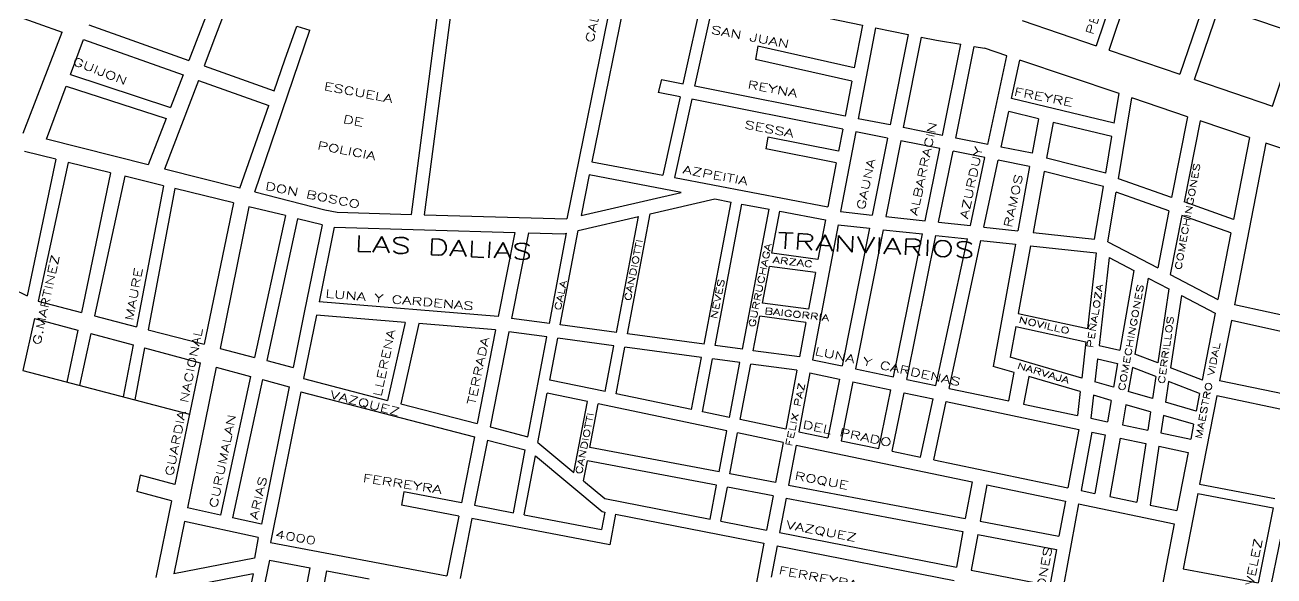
# Model space of a CAD drawing. Header units: millimetres. Extents: x 4374322 to 4409026, y 6503580 to 6534206.
# Drawn here: x 4382101 to 4383662, y 6524802 to 6525491 of the extents above; entities that cross this region are included whole.
import ezdxf

# ---------------------------------------------------------------- set-up
doc = ezdxf.new("R2010")
doc.units = ezdxf.units.MM
for name, color, linetype in [('LINEA CALLE', 252, 'Continuous'), ('NOMBRE BARRIO', 8, 'Continuous'), ('NOMBRE CALLE', 252, 'Continuous')]:
    doc.layers.add(name, color=color, linetype=linetype)
doc.styles.add('ROMANS', font='romans')
doc.styles.add('S1', font='ROMANS')

msp = doc.modelspace()

# ---------------------------------------------------------------- linework, layer by layer
at = {"layer": 'LINEA CALLE', "transparency": 33554687}
for p, q in [((4382379.5, 6525636), (4382305.5, 6525446.3)), ((4382840.9, 6525558.6), (4382777.9, 6525248.2)), ((4383469.8, 6525555), (4383439.5, 6525464.6)), ((4383455.6, 6525459.1), (4383486.2, 6525549.5)), ((4382360.5, 6525533.5), (4382339, 6525477.2)), ((4383574.9, 6525519.2), (4383543.9, 6525429)), ((4383562.4, 6525422.6), (4383593.4, 6525512.8)), ((4383593.4, 6525512.8), (4383690.2, 6525479.8)), ((4382086.6, 6525503.2), (4382147.2, 6525481.7)), ((4383346.9, 6525496.2), (4383439.5, 6525464.6)), ((4382098.5, 6525355.3), (4382147.2, 6525481.7)), ((4382180.8, 6525490.8), (4382305.5, 6525446.3)), ((4382339, 6525477.2), (4382324.6, 6525439.5)), ((4382388, 6525282), (4382456.8, 6525483.9)), ((4382425.8, 6525447), (4382440.7, 6525489.3)), ((4382440.7, 6525489.3), (4382456.8, 6525483.9)), ((4383147.5, 6525490.5), (4383137.3, 6525437)), ((4383163.9, 6525487.1), (4383142.3, 6525373.5)), ((4383163.9, 6525487.1), (4383204.5, 6525478.7)), ((4383204.5, 6525478.7), (4383182, 6525365.6)), ((4383660, 6525389.3), (4383690.2, 6525479.8)), ((4382157.7, 6525428.8), (4382173.9, 6525472.3)), ((4382173.9, 6525472.3), (4382298.5, 6525428.1)), ((4383016.8, 6525464), (4383014, 6525447.5)), ((4383137.3, 6525437), (4383016.8, 6525464)), ((4383221, 6525475.3), (4383198.5, 6525362.3)), ((4383221, 6525475.3), (4383239.9, 6525471.4)), ((4383239.9, 6525471.4), (4383270.6, 6525466.4)), ((4383247.5, 6525352.6), (4383270.6, 6525466.4)), ((4383264, 6525349.3), (4383287.2, 6525463.8)), ((4383287.2, 6525463.8), (4383300, 6525461.7)), ((4383328, 6525452.2), (4383300, 6525461.7)), ((4382412.2, 6525408.2), (4382425.8, 6525447)), ((4383134.2, 6525420.5), (4383014, 6525447.5)), ((4383304.1, 6525341.3), (4383328, 6525452.2)), ((4383333.7, 6525398.8), (4383344.1, 6525446.8)), ((4383468.1, 6525404.9), (4383344.1, 6525446.8)), ((4383455.6, 6525459.1), (4383543.9, 6525429)), ((4382324.6, 6525439.5), (4382412.2, 6525408.2)), ((4382127.6, 6525347.9), (4382152.3, 6525414.3)), ((4382152.3, 6525414.3), (4382277.3, 6525373.7)), ((4382157.7, 6525428.8), (4382282.6, 6525387.3)), ((4382317.7, 6525421.3), (4382275.4, 6525310.5)), ((4382298.5, 6525428.1), (4382282.6, 6525387.3)), ((4382317.7, 6525421.3), (4382405.8, 6525390.1)), ((4382896.4, 6525422.4), (4382892.3, 6525406.2)), ((4383134.2, 6525420.5), (4383125.9, 6525376.8)), ((4383562.4, 6525422.6), (4383660, 6525389.3)), ((4382919.6, 6525400.8), (4382892.3, 6525406.2)), ((4382919.6, 6525400.8), (4382897.8, 6525302.7)), ((4382934.3, 6525397.9), (4382912.5, 6525299.9)), ((4383122.8, 6525360.4), (4382934.3, 6525397.9)), ((4383461.9, 6525367.9), (4383333.7, 6525398.8)), ((4383461.9, 6525367.9), (4383468.1, 6525404.9)), ((4383467.4, 6525298.5), (4383484.3, 6525399.4)), ((4383553.6, 6525376), (4383484.3, 6525399.4)), ((4382369.3, 6525286.7), (4382405.8, 6525390.1)), ((4383320.7, 6525338), (4383330.2, 6525382.3)), ((4383367.3, 6525373.4), (4383330.2, 6525382.3)), ((4382277.3, 6525373.7), (4382254.7, 6525315.8)), ((4383182, 6525365.6), (4383142.3, 6525373.5)), ((4383367.3, 6525373.4), (4383359.4, 6525330.3)), ((4383385.7, 6525368.9), (4383377.5, 6525324)), ((4383459.2, 6525351.3), (4383385.7, 6525368.9)), ((4383553.6, 6525376), (4383533.7, 6525275.1)), ((4383569.6, 6525370.6), (4383549.7, 6525269.4)), ((4383631, 6525349.9), (4383569.6, 6525370.6)), ((4383122.8, 6525360.4), (4383117.6, 6525333)), ((4383139.2, 6525357.1), (4383120.2, 6525257.4)), ((4383178.8, 6525349.2), (4383139.2, 6525357.1)), ((4383247.5, 6525352.6), (4383198.5, 6525362.3)), ((4383451.5, 6525305.6), (4383459.2, 6525351.3)), ((4382254.7, 6525315.8), (4382127.6, 6525347.9)), ((4383029.3, 6525350.5), (4383026.8, 6525335.7)), ((4383114.8, 6525318.2), (4383026.8, 6525335.7)), ((4383117.6, 6525333), (4383029.3, 6525350.5)), ((4383178.8, 6525349.2), (4383159.7, 6525253.1)), ((4383195.3, 6525345.9), (4383176.5, 6525251.3)), ((4383244.2, 6525336.2), (4383195.3, 6525345.9)), ((4383225.8, 6525245.9), (4383244.2, 6525336.2)), ((4383304.1, 6525341.3), (4383264, 6525349.3)), ((4383359.4, 6525330.3), (4383320.7, 6525338)), ((4383631, 6525349.9), (4383611.1, 6525247.7)), ((4383651.6, 6525342.9), (4383612.3, 6525141)), ((4383745.8, 6525311.1), (4383651.6, 6525342.9)), ((4382139.6, 6525322.7), (4382100.2, 6525332.4)), ((4382139.6, 6525322.7), (4382103.5, 6525152)), ((4383242.7, 6525244.1), (4383260.7, 6525332.9)), ((4383300.6, 6525325), (4383260.7, 6525332.9)), ((4383282.3, 6525239.8), (4383300.6, 6525325)), ((4383299.1, 6525238), (4383317.1, 6525321.7)), ((4383356.4, 6525313.9), (4383317.1, 6525321.7)), ((4383451.5, 6525305.6), (4383377.5, 6525324)), ((4382155, 6525318.9), (4382117.2, 6525145.3)), ((4382207.7, 6525306), (4382155, 6525318.9)), ((4382207.7, 6525306), (4382171.4, 6525131.3)), ((4382369.3, 6525286.7), (4382275.4, 6525310.5)), ((4382809.4, 6525319.5), (4382897.8, 6525302.7)), ((4383114.8, 6525318.2), (4383104.3, 6525263.3)), ((4383356.4, 6525313.9), (4383341.7, 6525233.4)), ((4383374.5, 6525307.4), (4383360.6, 6525231.3)), ((4383448.7, 6525288.9), (4383374.5, 6525307.4)), ((4382225.6, 6525301.6), (4382187.8, 6525127)), ((4382273.9, 6525289.7), (4382225.6, 6525301.6)), ((4382273.9, 6525289.7), (4382240.4, 6525113.4)), ((4382912.5, 6525299.9), (4383104.3, 6525263.3)), ((4383437.6, 6525222.9), (4383448.7, 6525288.9)), ((4383533.7, 6525275.1), (4383467.4, 6525298.5)), ((4382288.2, 6525286.2), (4382254.7, 6525109.7)), ((4382361.3, 6525268.2), (4382288.2, 6525286.2)), ((4383454.2, 6525219.7), (4383464.6, 6525281.7)), ((4383530.4, 6525258.4), (4383464.6, 6525281.7)), ((4382361.3, 6525268.2), (4382324.7, 6525091.6)), ((4382380.8, 6525263.5), (4382344.6, 6525086.4)), ((4382426.3, 6525252.3), (4382380.8, 6525263.5)), ((4383120.2, 6525257.4), (4383159.7, 6525253.1)), ((4383530.4, 6525258.4), (4383516.4, 6525187.1)), ((4383611.1, 6525247.7), (4383549.7, 6525269.4)), ((4382426.3, 6525252.3), (4382387.9, 6525075.2)), ((4382441.5, 6525248.5), (4382403.1, 6525071.3)), ((4382472.1, 6525241), (4382441.5, 6525248.5)), ((4382599.8, 6525253.5), (4382777.9, 6525248.2)), ((4383101.2, 6525246.9), (4383091.8, 6525197.7)), ((4383176.5, 6525251.3), (4383225.8, 6525245.9)), ((4383242.7, 6525244.1), (4383282.3, 6525239.8)), ((4383546.4, 6525252.7), (4383531.9, 6525178.9)), ((4383607.9, 6525231), (4383546.4, 6525252.7)), ((4382472.1, 6525241), (4382449.9, 6525131.2)), ((4382487.3, 6525238), (4382468.5, 6525144.7)), ((4382487.3, 6525238), (4382713.1, 6525231.3)), ((4382713.1, 6525231.3), (4382692.3, 6525126.1)), ((4382730.2, 6525230.8), (4382709, 6525123.9)), ((4383117, 6525240.8), (4383085, 6525072.3)), ((4383117, 6525240.8), (4383156.4, 6525236.5)), ((4383156.4, 6525236.5), (4383122.1, 6525064.5)), ((4383173.2, 6525234.7), (4383138.6, 6525061)), ((4383173.2, 6525234.7), (4383222.5, 6525229.4)), ((4383186.3, 6525051), (4383222.5, 6525229.4)), ((4383202.8, 6525047.5), (4383239.3, 6525227.5)), ((4383239.3, 6525227.5), (4383278.8, 6525223.3)), ((4383299.1, 6525238), (4383341.7, 6525233.4)), ((4383360.6, 6525231.3), (4383437.6, 6525222.9)), ((4383607.9, 6525231), (4383591.7, 6525147.6)), ((4383239.3, 6525039.9), (4383278.8, 6525223.3)), ((4383255.8, 6525036.4), (4383295.6, 6525221.4)), ((4383295.6, 6525221.4), (4383338.7, 6525216.7)), ((4383338.7, 6525216.7), (4383310.8, 6525064)), ((4383357.6, 6525214.7), (4383342.1, 6525130.2)), ((4383357.6, 6525214.7), (4383439.6, 6525205.8)), ((4383454.2, 6525219.7), (4383516.4, 6525187.1)), ((4383439.6, 6525205.8), (4383428.7, 6525111.3)), ((4383455.9, 6525199.8), (4383443.2, 6525090)), ((4383455.9, 6525199.8), (4383486.5, 6525183.7)), ((4383088.7, 6525181.2), (4383080, 6525135.4)), ((4383486.5, 6525183.7), (4383469.1, 6525084.3)), ((4383504.5, 6525174.3), (4383487.9, 6525079.4)), ((4383504.5, 6525174.3), (4383530.3, 6525160.8)), ((4383531.9, 6525178.9), (4383591.7, 6525147.6)), ((4383530.3, 6525160.8), (4383516.5, 6525068.3)), ((4383546.1, 6525152.5), (4383532.6, 6525062.1)), ((4383546.1, 6525152.5), (4383588.3, 6525130.4)), ((4382117.2, 6525145.3), (4382171.4, 6525131.3)), ((4382692.3, 6525126.1), (4382468.5, 6525144.7)), ((4383707.4, 6525120), (4383612.3, 6525141)), ((4382112.6, 6525123.9), (4382098.3, 6525058.6)), ((4382112.6, 6525123.9), (4382166.8, 6525109.4)), ((4382187.8, 6525127), (4382240.4, 6525113.4)), ((4382449.9, 6525131.2), (4382436.1, 6525062.7)), ((4382465.1, 6525128.1), (4382449.1, 6525048.6)), ((4382576.1, 6525118.9), (4382465.1, 6525128.1)), ((4382576.1, 6525118.9), (4382554.1, 6525021.4)), ((4382593.1, 6525117.5), (4382570.4, 6525017.2)), ((4382689, 6525109.5), (4382593.1, 6525117.5)), ((4383076.9, 6525118.9), (4383068.7, 6525075.8)), ((4383342.1, 6525130.2), (4383428.7, 6525111.3)), ((4383588.3, 6525130.4), (4383572.1, 6525046.9)), ((4383608.5, 6525121.4), (4383593.8, 6525045.8)), ((4383703.4, 6525100), (4383608.5, 6525121.4)), ((4382166.8, 6525109.4), (4382153.3, 6525044.3)), ((4382183.1, 6525105), (4382169, 6525040.2)), ((4382183.1, 6525105), (4382236.1, 6525090.8)), ((4382254.7, 6525109.7), (4382324.7, 6525091.6)), ((4382689, 6525109.5), (4382665.9, 6524992.5)), ((4382705.7, 6525107.3), (4382682.2, 6524988.3)), ((4383339.1, 6525113.6), (4383332.1, 6525075.3)), ((4383339.1, 6525113.6), (4383426.8, 6525094.5)), ((4382236.1, 6525090.8), (4382223.7, 6525025.9)), ((4382250.4, 6525087), (4382238.1, 6525022.2)), ((4382250.4, 6525087), (4382319.9, 6525068.3)), ((4382344.6, 6525086.4), (4382387.9, 6525075.2)), ((4383426.8, 6525094.5), (4383421.5, 6525049.4)), ((4383443.2, 6525090), (4383469.1, 6525084.3)), ((4382403.1, 6525071.3), (4382436.1, 6525062.7)), ((4383085, 6525072.3), (4383122.1, 6525064.5)), ((4383441.2, 6525073.2), (4383437.9, 6525044.7)), ((4383441.2, 6525073.2), (4383466.2, 6525067.7)), ((4383516.5, 6525068.3), (4383487.9, 6525079.4)), ((4382098.3, 6525058.6), (4382306.6, 6525004.3)), ((4382319.9, 6525068.3), (4382288.3, 6524916.3)), ((4382339.8, 6525063), (4382303.8, 6524887.2)), ((4382339.8, 6525063), (4382382.8, 6525051.4)), ((4383065.5, 6525059.2), (4383051.5, 6524985.5)), ((4383081.9, 6525055.8), (4383067.9, 6524982.1)), ((4383081.9, 6525055.8), (4383118.9, 6525048)), ((4383138.6, 6525061), (4383186.3, 6525051)), ((4383466.2, 6525067.7), (4383461, 6525038)), ((4383484.9, 6525062.5), (4383479.7, 6525032.6)), ((4383514, 6525051.3), (4383484.9, 6525062.5)), ((4383572.4, 6525046.8), (4383532.6, 6525062.1)), ((4382382.8, 6525051.4), (4382345.1, 6524878)), ((4382397.9, 6525047.4), (4382360.4, 6524874.6)), ((4382397.9, 6525047.4), (4382431.2, 6525038.4)), ((4383118.9, 6525048), (4383104.2, 6524974.6)), ((4383135.3, 6525044.5), (4383120.7, 6524971.1)), ((4383135.3, 6525044.5), (4383183, 6525034.5)), ((4383202.8, 6525047.5), (4383239.3, 6525039.9)), ((4383514, 6525051.3), (4383509.9, 6525023.9)), ((4383530, 6525045.1), (4383526.2, 6525019.2)), ((4383568.8, 6525030.2), (4383530, 6525045.1)), ((4383688.6, 6525026.5), (4383593.8, 6525045.8)), ((4382431.2, 6525038.4), (4382396.5, 6524866.6)), ((4382445.8, 6525032.1), (4382407.8, 6524843.8)), ((4383168.1, 6524961.3), (4383183, 6525034.5)), ((4383184.6, 6524957.8), (4383199.5, 6525031)), ((4383199.5, 6525031), (4383235.8, 6525023.4)), ((4383220.1, 6524950.4), (4383235.8, 6525023.4)), ((4383255.8, 6525036.4), (4383330.4, 6525020.7)), ((4383419.6, 6525032.6), (4383416.1, 6525002.7)), ((4383436, 6525027.8), (4383432.7, 6524999.2)), ((4383568.8, 6525030.2), (4383564.5, 6525008.1)), ((4383590.2, 6525027), (4383568.7, 6524916.8)), ((4383684.8, 6525007.2), (4383590.2, 6525027)), ((4383236.6, 6524947), (4383252.2, 6525019.9)), ((4383252.2, 6525019.9), (4383417.7, 6524985.1)), ((4383458.1, 6525021.4), (4383453.5, 6524994.8)), ((4383476.8, 6525016), (4383472.4, 6524990.8)), ((4383432.7, 6524999.2), (4383453.5, 6524994.8)), ((4383507.4, 6525007.2), (4383503.9, 6524984.2)), ((4383523.7, 6525002.5), (4383520.4, 6524980.7)), ((4383067.9, 6524982.1), (4383104.2, 6524974.6)), ((4383417.7, 6524985.1), (4383404.2, 6524912.1)), ((4383434.1, 6524981.7), (4383420.6, 6524908.7)), ((4383434.1, 6524981.7), (4383450.6, 6524978.2)), ((4383450.6, 6524978.2), (4383437.8, 6524905.1)), ((4383472.4, 6524990.8), (4383503.9, 6524984.2)), ((4383520.4, 6524980.7), (4383557.7, 6524972.9)), ((4383561.3, 6524991.6), (4383557.7, 6524972.9)), ((4382662.6, 6524976), (4382646.2, 6524893.4)), ((4382678.9, 6524971.8), (4382662.8, 6524890.3)), ((4383048.4, 6524969), (4383038.8, 6524918.7)), ((4383064.7, 6524965.6), (4383055.2, 6524915.6)), ((4383064.7, 6524965.6), (4383284.4, 6524919.8)), ((4383120.7, 6524971.1), (4383168.1, 6524961.3)), ((4383469.5, 6524974.2), (4383456.7, 6524901.2)), ((4383469.5, 6524974.2), (4383501.4, 6524967.5)), ((4383501.4, 6524967.5), (4383490.4, 6524894.1)), ((4383517.9, 6524964.1), (4383506.9, 6524890.7)), ((4383517.9, 6524964.1), (4383554.5, 6524956.4)), ((4383184.6, 6524957.8), (4383220.1, 6524950.4)), ((4383236.6, 6524947), (4383404.2, 6524912.1)), ((4383554.5, 6524956.4), (4383540.4, 6524883.7)), ((4382244.9, 6524928), (4382240.7, 6524907.6)), ((4382288.3, 6524916.3), (4382244.9, 6524928)), ((4383055.2, 6524915.6), (4383276, 6524873.9)), ((4383284.4, 6524919.8), (4383276, 6524873.9)), ((4383303, 6524916), (4383294.7, 6524870.4)), ((4383303, 6524916), (4383401.1, 6524895.6)), ((4383568.7, 6524916.8), (4383663, 6524898.8)), ((4382284.1, 6524895.9), (4382240.7, 6524907.6)), ((4382574.4, 6524907), (4382571.3, 6524890.5)), ((4382646.2, 6524893.4), (4382574.4, 6524907)), ((4382825.4, 6524898.9), (4382957.1, 6524873.2)), ((4383035.7, 6524902.2), (4383027.5, 6524859.4)), ((4383052.1, 6524899.1), (4383043.9, 6524856.2)), ((4383052.1, 6524899.1), (4383273, 6524857.4)), ((4383420.6, 6524908.7), (4383437.8, 6524905.1)), ((4383456.7, 6524901.2), (4383490.4, 6524894.1)), ((4383566.5, 6524905.1), (4383548.2, 6524810.9)), ((4383566.5, 6524905.1), (4383660.7, 6524887)), ((4382284.1, 6524895.9), (4382264.3, 6524800.1)), ((4382345.1, 6524878), (4382303.8, 6524887.2)), ((4382643, 6524876.9), (4382571.3, 6524890.5)), ((4383417.6, 6524892.1), (4383387.9, 6524731.8)), ((4383401.1, 6524895.6), (4383393, 6524851.8)), ((4383417.6, 6524892.1), (4383537.2, 6524867.2)), ((4383506.9, 6524890.7), (4383540.4, 6524883.7)), ((4383660.7, 6524887), (4383641.9, 6524793.6)), ((4383677, 6524883.9), (4383657.7, 6524790.7)), ((4382300.3, 6524870.3), (4382286.9, 6524804.5)), ((4382392.2, 6524849.9), (4382300.3, 6524870.3)), ((4382396.5, 6524866.6), (4382360.4, 6524874.6)), ((4382643, 6524876.9), (4382628.2, 6524802)), ((4382659.5, 6524873.7), (4382644.7, 6524798.8)), ((4382822.2, 6524882.4), (4382825.4, 6524881.8)), ((4382838.9, 6524879.2), (4383024.4, 6524842.9)), ((4382970.6, 6524870.6), (4383027.5, 6524859.4)), ((4383294.7, 6524870.4), (4383393, 6524851.8)), ((4383537.2, 6524867.2), (4383506.4, 6524708.9)), ((4383043.9, 6524856.2), (4383264.9, 6524813)), ((4383273, 6524857.4), (4383264.9, 6524813)), ((4383291.6, 6524853.8), (4383283.5, 6524809.4)), ((4383291.6, 6524853.8), (4383389.9, 6524835.3)), ((4382392.2, 6524849.9), (4382387.7, 6524824.2)), ((4382407.8, 6524843.8), (4382628.2, 6524802)), ((4383024.4, 6524842.9), (4383003.1, 6524730.7)), ((4383040.8, 6524839.7), (4383033.3, 6524800.5)), ((4383040.8, 6524839.7), (4383261.9, 6524796.4)), ((4382387.7, 6524824.2), (4382286.9, 6524804.5)), ((4382406.6, 6524821.9), (4382378.3, 6524686.8)), ((4382406.6, 6524821.9), (4382457.3, 6524812.3)), ((4383389.9, 6524835.3), (4383381.6, 6524790.2)), ((4382385.9, 6524804.7), (4382277.2, 6524783.5)), ((4382385.9, 6524804.7), (4382334.2, 6524557.7)), ((4382478.1, 6524808.4), (4382530.8, 6524798.4)), ((4383283.5, 6524809.4), (4383381.6, 6524790.2)), ((4383548.2, 6524810.9), (4383641.9, 6524793.6))]:
    msp.add_line(p, q, dxfattribs=at)
for points in [[(4382896.4, 6525422.4), (4382923.3, 6525417.1), (4382948.8, 6525531.6), (4382856.3, 6525550.7), (4382809.4, 6525319.5)], [(4383125.9, 6525376.8), (4382938, 6525414.2), (4382963.4, 6525528.6), (4383147.5, 6525490.5)], [(4382583.8, 6525253.9), (4382616.5, 6525503.2), (4382616.5, 6525503.2), (4382632.5, 6525503.2), (4382599.8, 6525253.5)], [(4382920.9, 6525281.3), (4382806.1, 6525303.2), (4382795.8, 6525252.4), (4382920.9, 6525281.3)], [(4382388, 6525282), (4382475.8, 6525259.7), (4382491.1, 6525256.7), (4382583.8, 6525253.9)], [(4382882.3, 6525254.5), (4382963.1, 6525273.2), (4382983.3, 6525269.3)], [(4382949.6, 6525091.7), (4382983.3, 6525269.3)], [(4382963.2, 6525089.9), (4382996.8, 6525266.7)], [(4382996.8, 6525266.7), (4383030.7, 6525260.4)], [(4382997.4, 6525085.3), (4383030.7, 6525260.3)], [(4383034.2, 6525205.4), (4383044.2, 6525257.8)], [(4383044.2, 6525257.8), (4383101.2, 6525246.9)], [(4382792.3, 6525233.7), (4382867.6, 6525251.2)], [(4382840.1, 6525106.3), (4382867.6, 6525251.2)], [(4382853.7, 6525104.5), (4382882.3, 6525254.5)], [(4382730.2, 6525230.8), (4382774.1, 6525229.5), (4382777.6, 6525230.3)], [(4382756.2, 6525117.5), (4382777.6, 6525230.3)], [(4382769.8, 6525115.7), (4382792.3, 6525233.7)], [(4383091.8, 6525197.7), (4383034.2, 6525205.4)], [(4383022.4, 6525143.1), (4383031.1, 6525188.9)], [(4383088.7, 6525181.2), (4383031.1, 6525188.9)], [(4382065.7, 6525170.5), (4382103.5, 6525152)], [(4383080, 6525135.4), (4383022.4, 6525143.1)], [(4382756.2, 6525117.5), (4382709, 6525123.9)], [(4383011, 6525083.5), (4383019.2, 6525126.6)], [(4383076.9, 6525118.9), (4383019.2, 6525126.6)], [(4382753, 6525101), (4382705.7, 6525107.3)], [(4382840.1, 6525106.3), (4382769.8, 6525115.7)], [(4382949.6, 6525091.7), (4382853.7, 6525104.5)], [(4382729.3, 6524976.1), (4382753, 6525101)], [(4382756.7, 6525046.9), (4382766.7, 6525099.2)], [(4382836.9, 6525089.8), (4382766.7, 6525099.2)], [(4382826.1, 6525032.5), (4382836.9, 6525089.8)], [(4382839.5, 6525029.7), (4382850.6, 6525088)], [(4382946.4, 6525075.1), (4382850.6, 6525088)], [(4382997.4, 6525085.3), (4382963.2, 6525089.9)], [(4382934, 6525010), (4382946.4, 6525075.1)], [(4382947.5, 6525007.2), (4382960.1, 6525073.3)], [(4382994.2, 6525068.7), (4382960.1, 6525073.3)], [(4383068.7, 6525075.8), (4383011, 6525083.5)], [(4383421.5, 6525049.4), (4383332.1, 6525075.3)], [(4382981.2, 6525000.2), (4382994.2, 6525068.7)], [(4382994.7, 6524997.4), (4383007.9, 6525066.9)], [(4383065.5, 6525059.2), (4383007.9, 6525066.9)], [(4383330.4, 6525020.7), (4383336.9, 6525056.5), (4383310.8, 6525064)], [(4382826.1, 6525032.5), (4382756.7, 6525046.9)], [(4383419.6, 6525032.6), (4383355.2, 6525051.2), (4383348.9, 6525016.8), (4383416.1, 6525002.7)], [(4383461, 6525038), (4383437.9, 6525044.7)], [(4382741.9, 6524968.9), (4382753.6, 6525030.4)], [(4382803.8, 6525019.9), (4382753.6, 6525030.4)], [(4382934, 6525010), (4382839.5, 6525029.7)], [(4383458.1, 6525021.4), (4383436, 6525027.8)], [(4383509.9, 6525023.9), (4383479.7, 6525032.6)], [(4382786.9, 6524931.2), (4382803.8, 6525019.9)], [(4382806.8, 6524962.6), (4382817.2, 6525017.1)], [(4382978.1, 6524983.6), (4382817.2, 6525017.1)], [(4383507.4, 6525007.2), (4383476.8, 6525016)], [(4383564.5, 6525008.1), (4383526.2, 6525019.2)], [(4382981.2, 6525000.2), (4382947.5, 6525007.2)], [(4383051.5, 6524985.5), (4382994.7, 6524997.4)], [(4383561.3, 6524991.6), (4383523.7, 6525002.5)], [(4382968.3, 6524932.1), (4382978.1, 6524983.6)], [(4382981.8, 6524929.5), (4382991.5, 6524980.8)], [(4383048.4, 6524969), (4382991.5, 6524980.8)], [(4382741.9, 6524968.9), (4382786.9, 6524931.2)], [(4382968.3, 6524932.1), (4382806.8, 6524962.6)], [(4382711.2, 6524881.1), (4382726.1, 6524959.6)], [(4382724.7, 6524878.5), (4382738.8, 6524952.3)], [(4382738.8, 6524952.3), (4382822.2, 6524882.4)], [(4382799, 6524921.1), (4382803.7, 6524946)], [(4382965.1, 6524915.5), (4382803.7, 6524946)], [(4383038.8, 6524918.7), (4382981.8, 6524929.5)], [(4382799, 6524921.1), (4382825.4, 6524898.9)], [(4382957.1, 6524873.2), (4382965.1, 6524915.5)], [(4382970.6, 6524870.6), (4382978.6, 6524913)], [(4383035.7, 6524902.2), (4382978.6, 6524913)], [(4382662.8, 6524890.3), (4382711.2, 6524881.1)], [(4382838.9, 6524879.2), (4382831.7, 6524841.1), (4382659.5, 6524873.7)], [(4382724.7, 6524878.5), (4382821.3, 6524860.2)], [(4382825.4, 6524881.8), (4382821.3, 6524860.2)]]:
    msp.add_lwpolyline(points, dxfattribs=at)
at = {"layer": 'LINEA CALLE', "ltscale": 0.2, "transparency": 33554687}
for points in [[(4382449.1, 6525048.6), (4382554.1, 6525021.4)], [(4382445.8, 6525032.1), (4382662.6, 6524976)], [(4382570.4, 6525017.2), (4382665.9, 6524992.5)], [(4382682.2, 6524988.3), (4382729.3, 6524976.1)], [(4382678.9, 6524971.8), (4382726.1, 6524959.6)]]:
    msp.add_lwpolyline(points, dxfattribs=at)
at = {"layer": 'LINEA CALLE', "linetype": 'Continuous', "ltscale": 0.2, "transparency": 33554687}
for points in [[(4382431.5, 6524676.4), (4382457.3, 6524812.3)], [(4382452.3, 6524672.3), (4382478.1, 6524808.4)]]:
    msp.add_lwpolyline(points, dxfattribs=at)

# ---------------------------------------------------------------- texts
at = {"layer": 'NOMBRE BARRIO', "transparency": 33554687, "style": 'ROMANS', "width": 1.5}
for s, p in [('LAS DALIAS', (4382512.4, 6525207.9)), ('TRANVIARIOS', (4383040.7, 6525211.2))]:
    msp.add_text(s, height=20, rotation=357.21, dxfattribs=at).set_placement(p)
at = {"layer": 'NOMBRE CALLE', "linetype": 'Continuous', "transparency": 33554687, "style": 'S1', "width": 1.5}
for s, height, rotation, p in [('PEÑALOZA', 10, 71.5801, (4383435.5, 6525477.3)), ('G.MARTINEZ', 10, 77.8898, (4382119.9, 6525089.9)), ('PEÑALOZA', 8, 81, (4383435.4, 6525086.3)), ('CERRILLOS', 8, 81.9419, (4383524.7, 6525041.6)), ('MAESTRO VIDAL', 8, 79, (4383571.1, 6524972.8)), ('VELEZ', 10, 79, (4383635.9, 6524789.3))]:
    msp.add_text(s, height=height, rotation=rotation, dxfattribs=at).set_placement(p)
at = {"layer": 'NOMBRE CALLE', "transparency": 33554687, "style": 'ROMANS', "width": 1.5}
for s, height, rotation, p in [('CALA', 10, 78, (4382810.9, 6525467.8)), ('SAN JUAN', 10, 349.1956, (4382957.6, 6525480.1)), ('GUIJON', 10, 338.4326, (4382159.6, 6525441.4)), ('ESCUELA', 10, 349.1956, (4382473.7, 6525409.5)), ('REYNA', 10, 349.1956, (4383003.3, 6525411.6)), ('FREYRE', 10, 349.1956, (4383336.3, 6525402.6)), ('DE', 10, 349.1956, (4382497.7, 6525368.5)), ('SESSA', 10, 349.1956, (4382999.3, 6525361.6)), ('ALBARRACIN', 10, 78, (4383215.9, 6525251.8)), ('POLICIA', 10, 349.1956, (4382465.7, 6525335.5)), ('AZURDUY', 10, 78, (4383278.9, 6525247.8)), ('GAUNA', 10, 78, (4383149.9, 6525258.8)), ('AZPEITIA', 10, 349.1956, (4382922.3, 6525305.6)), ('COMECHINGONES', 8, 79.7663, (4383545.6, 6525184)), ('DON BOSCO', 10, 348.6259, (4382400.4, 6525284.9)), ('RAMOS', 10, 78, (4383333.9, 6525236.8)), ('CANDIOTTI', 8, 78.6545, (4382857.6, 6525145.2)), ('GURRUCHAGA', 8, 78.6545, (4383012.9, 6525112.3)), ('ARZAC', 8, 353.5798, (4383034.8, 6525193.3)), ('MAURE', 10, 79.3358, (4382235.6, 6525120.4)), ('CALA', 8, 78, (4382770.1, 6525133.3)), ('NEVES', 8, 78.6545, (4382965.4, 6525122.8)), ('COMECHINGONES', 8, 79.7663, (4383474.9, 6525032.6)), ('LUNA Y CARDENAS', 10, 355.1017, (4382476, 6525150.1)), ('BAIGORRIA', 8, 353.5798, (4383024.8, 6525129.5)), ('NOVILLO', 8, 347.0885, (4383342.1, 6525118.7)), ('GUARDIA NACIONAL', 10, 78.6025, (4382285.7, 6524926.1)), ('LLERENA', 10, 78, (4382545.8, 6525025.4)), ('TERRADA', 10, 78, (4382663.2, 6525015.1)), ('LUNA Y CARDENAS', 10, 347.7967, (4383087.3, 6525078.6)), ('NARVAJA', 8, 343.4327, (4383340.1, 6525061.5)), ('FELIX PAZ', 8, 78, (4383059.1, 6524963.6)), ('VAZQUEZ', 10, 345.3661, (4382481.2, 6525024.4)), ('CURUMALAN', 10, 78.4595, (4382340.8, 6524886.3)), ('CANDIOTTI', 8, 78.6545, (4382796.5, 6524928.6)), ('DEL PRADO', 10, 348.1038, (4383071.9, 6524986.8)), ('ROQUE', 10, 349.1956, (4383062, 6524922.8)), ('ARIAS', 10, 77, (4382391.1, 6524871.9)), ('FERREYRA', 10, 351.2695, (4382522.5, 6524919.8)), ('VAZQUEZ', 10, 349.1956, (4383051.3, 6524861.6)), ('4000', 10, 350, (4382412.9, 6524849.8)), ('COMECHINGONES', 10, 79.7663, (4383354.5, 6524671.3)), ('FERREYRA', 10, 349.1956, (4383042.3, 6524804.6))]:
    msp.add_text(s, height=height, rotation=rotation, dxfattribs=at).set_placement(p)

doc.saveas('drawing.dxf')
